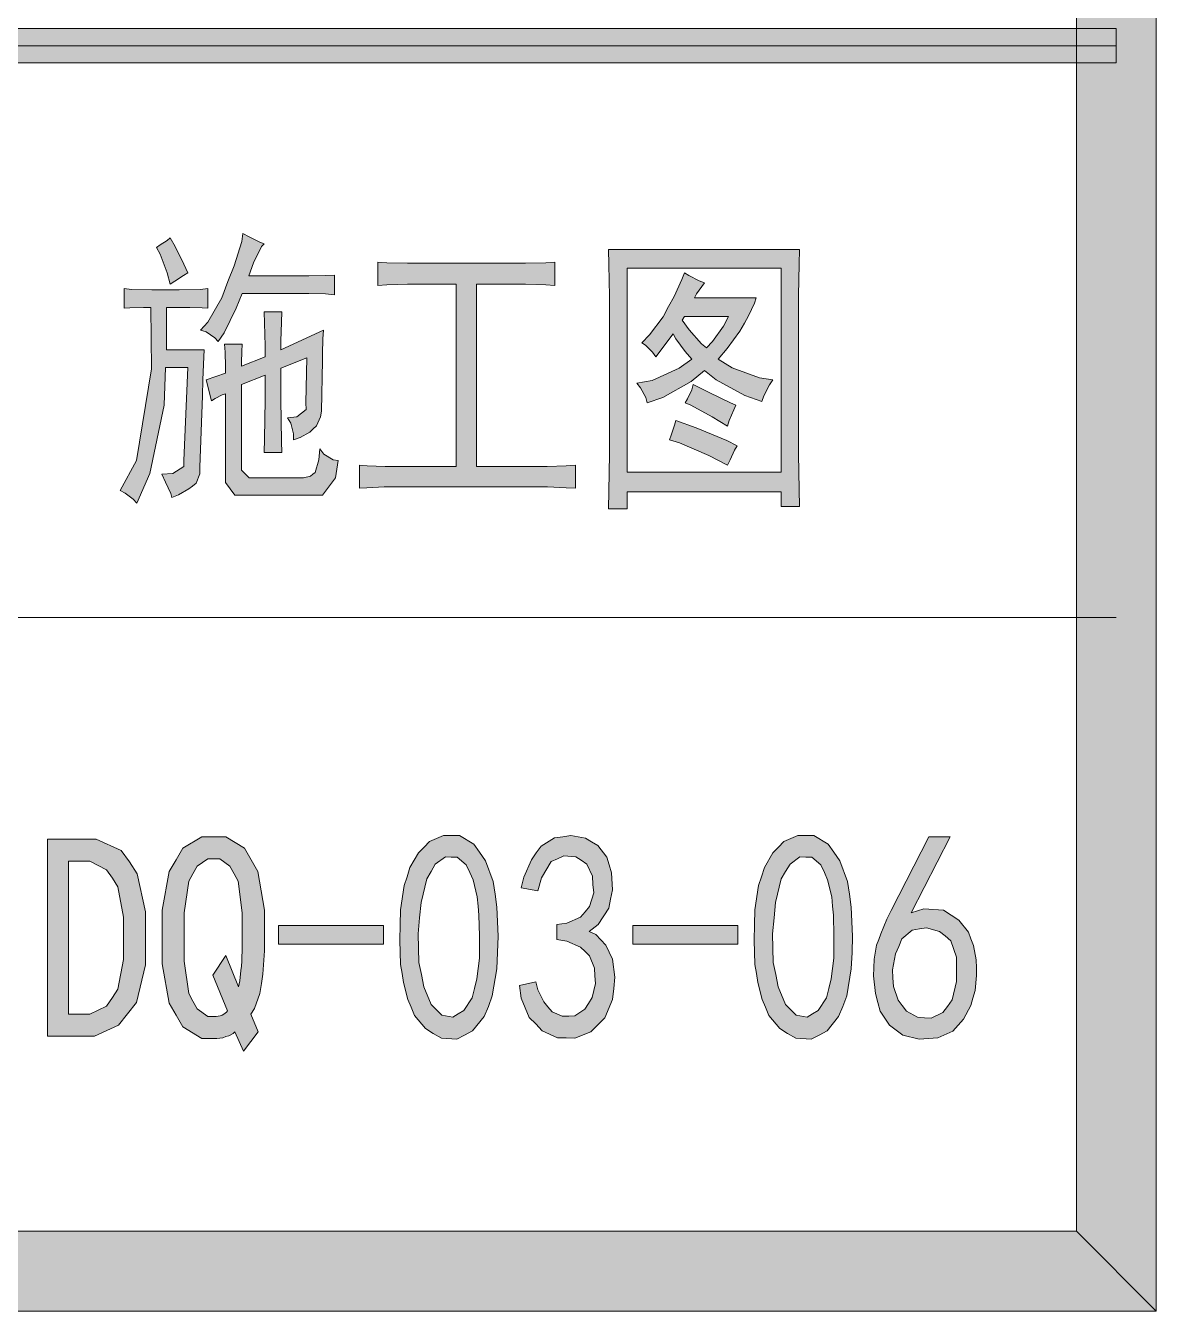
# Model space of a CAD drawing. Header units: millimetres. Extents: x -4415 to 173792, y -78716 to 47289.
# Drawn here: x 167924 to 170896, y -75821 to -72439 of the extents above; entities that cross this region are included whole.
import ezdxf

# ---------------------------------------------------------------- set-up
doc = ezdxf.new("R2010")
doc.units = ezdxf.units.MM

msp = doc.modelspace()

# ---------------------------------------------------------------- hatches: boundary and pattern name
h = msp.add_hatch(color=0)
h.dxf.hatch_style = 2
h.paths.add_polyline_path([(170896.4, -75821.1), (170687.1, -75610.7), (170687.1, 44182.9), (170896.4, 44393.3)])
h = msp.add_hatch(color=0)
h.dxf.hatch_style = 2
h.paths.add_polyline_path([(160328.9, -72537.3), (160328.9, -72447.1), (170791.2, -72447.1), (170791.2, -72537.3)])
h = msp.add_hatch(color=0)
h.dxf.hatch_style = 2
h.paths.add_polyline_path([(168303.9, -72997.8), (168316.8, -73020.4), (168339.4, -73066.5), (168350.1, -73089.1), (168338.3, -73096.6), (168315.8, -73111.6), (168303.9, -73119.1), (168295.4, -73089.1), (168277.1, -73040.8), (168267.4, -73022.5), (168277.1, -73016.1), (168295.4, -73004.3)])
h = msp.add_hatch(color=0)
h.dxf.hatch_style = 2
h.paths.add_polyline_path([(168550.8, -73012.9), (168543.3, -73020.4), (168522.9, -73063.3), (168510.1, -73097.7), (168645.3, -73097.7), (168667.9, -73097.7), (168711.9, -73096.6), (168735.5, -73095.5), (168735.5, -73147.1), (168711.9, -73144.9), (168667.9, -73143.8), (168645.3, -73143.8), (168492.9, -73143.8), (168476.8, -73182.5), (168445.6, -73246.9), (168429.5, -73270.5), (168421, -73260.9), (168398.4, -73244.7), (168383.4, -73240.5), (168402.7, -73219), (168439.2, -73155.6), (168455.3, -73112.7), (168471.4, -73070.8), (168491.8, -73007.5), (168495, -72986), (168511.1, -72994.6), (168539, -73008.6)])
h = msp.add_hatch(color=0)
h.paths.add_polyline_path([(169958.2, -73027.9), (169957.1, -73066.5), (169956.1, -73149.2), (169956.1, -73195.4), (169956.1, -73519.6), (169956.1, -73566.8), (169957.1, -73659.1), (169958.2, -73704.2), (169909.9, -73704.2), (169909.9, -73665.6), (169505.2, -73665.6), (169505.2, -73710.6), (169455.8, -73710.6), (169456.9, -73663.4), (169459, -73566.8), (169459, -73516.3), (169459, -73195.4), (169459, -73151.4), (169456.9, -73067.6), (169455.8, -73027.9)])
h.paths.add_polyline_path([(169909.9, -73614), (169909.9, -73077.3), (169505.2, -73077.3), (169505.2, -73614)])
h = msp.add_hatch(color=0)
h.dxf.hatch_style = 2
h.paths.add_polyline_path([(169208.9, -73064.4), (169237.9, -73064.4), (169291.6, -73063.3), (169315.2, -73061.2), (169315.2, -73122.4), (169291.6, -73121.3), (169237.9, -73119.1), (169208.9, -73119.1), (169109.1, -73119.1), (169109.1, -73599), (169266.9, -73599), (169294.8, -73599), (169345.2, -73596.9), (169368.9, -73595.8), (169368.9, -73655.9), (169345.2, -73654.8), (169295.9, -73652.7), (169269, -73652.7), (168893.3, -73652.7), (168866.5, -73652.7), (168820.3, -73654.8), (168801, -73655.9), (168801, -73595.8), (168821.4, -73596.9), (168868.6, -73599), (168895.4, -73599), (169055.4, -73599), (169055.4, -73119.1), (168958.8, -73119.1), (168927.6, -73119.1), (168872.9, -73121.3), (168849.3, -73122.4), (168849.3, -73061.2), (168872.9, -73063.3), (168927.6, -73064.4), (168958.8, -73064.4)])
h = msp.add_hatch(color=0)
h.paths.add_polyline_path([(169708.1, -73115.9), (169701.6, -73125.6), (169687.7, -73144.9), (169682.3, -73155.6), (169844.4, -73155.6), (169840.1, -73169.6), (169824, -73202.9), (169813.3, -73222.2), (169801.5, -73242.6), (169768.2, -73288.8), (169744.6, -73316.7), (169781.1, -73339.2), (169853, -73366.1), (169888.4, -73371.4), (169879.8, -73384.3), (169864.8, -73413.3), (169859.4, -73428.3), (169814.4, -73412.2), (169739.2, -73371.4), (169708.1, -73346.7), (169673.7, -73375.7), (169598.6, -73417.6), (169557.8, -73431.5), (169554.6, -73417.6), (169540.6, -73391.8), (169530.9, -73380), (169570.7, -73372.5), (169641.5, -73340.3), (169674.8, -73316.7), (169657.6, -73296.3), (169632.9, -73263), (169626.5, -73250.1), (169614.7, -73265.1), (169592.1, -73295.2), (169580.3, -73310.2), (169571.7, -73298.4), (169553.5, -73280.2), (169543.8, -73273.7), (169564.2, -73252.3), (169599.7, -73205), (169613.6, -73178.2), (169628.6, -73151.4), (169649, -73107.3), (169655.5, -73089.1), (169667.3, -73096.6), (169694.1, -73110.6)])
h.paths.add_polyline_path([(169650.1, -73213.6), (169668.4, -73239.4), (169700.6, -73275.9), (169713.4, -73286.6), (169729.5, -73270.5), (169758.5, -73229.7), (169771.4, -73204), (169655.5, -73204)])
h = msp.add_hatch(color=0)
h.dxf.hatch_style = 2
h.paths.add_polyline_path([(168402.7, -73182.5), (168387.7, -73181.4), (168355.5, -73180.3), (168339.4, -73180.3), (168294.3, -73180.3), (168294.3, -73292), (168393, -73292), (168392, -73310.2), (168389.8, -73371.4), (168388.7, -73413.3), (168381.2, -73601.1), (168381.2, -73618.3), (168371.6, -73643), (168361.9, -73650.5), (168352.3, -73658), (168325.4, -73673.1), (168308.2, -73680.6), (168305, -73669.9), (168291.1, -73639.8), (168281.4, -73619.4), (168310.4, -73617.3), (168339.4, -73599), (168339.4, -73582.9), (168350.1, -73338.1), (168291.1, -73338.1), (168287.8, -73438), (168250.3, -73617.3), (168215.9, -73695.6), (168206.3, -73684.9), (168184.8, -73668.8), (168171.9, -73662.3), (168214.8, -73582.9), (168254.6, -73342.4), (168252.4, -73180.3), (168233.1, -73180.3), (168197.7, -73181.4), (168182.6, -73182.5), (168182.6, -73131), (168202, -73133.1), (168255.6, -73134.2), (168291.1, -73134.2), (168327.6, -73134.2), (168383.4, -73133.1), (168402.7, -73131)])
h = msp.add_hatch(color=0)
h.dxf.hatch_style = 2
h.paths.add_polyline_path([(168448.9, -73353.2), (168448.9, -73336), (168447.8, -73298.4), (168446.7, -73277), (168492.9, -73277), (168491.8, -73296.3), (168490.7, -73325.3), (168490.7, -73334.9), (168553, -73310.2), (168553, -73281.2), (168551.9, -73222.2), (168550.8, -73192.1), (168597, -73192.1), (168595.9, -73219), (168594.9, -73269.4), (168594.9, -73292), (168706.5, -73240.5), (168705.4, -73263), (168704.4, -73302.7), (168704.4, -73319.9), (168701.1, -73453), (168699, -73468), (168688.3, -73491.7), (168679.7, -73500.2), (168671.1, -73508.8), (168645.3, -73522.8), (168628.1, -73529.2), (168628.1, -73513.1), (168620.6, -73485.2), (168612, -73471.3), (168636.7, -73468), (168661.4, -73448.7), (168660.3, -73431.5), (168662.5, -73313.5), (168594.9, -73340.3), (168594.9, -73422.9), (168595.9, -73533.5), (168597, -73562.5), (168550.8, -73562.5), (168551.9, -73526), (168553, -73424), (168553, -73358.5), (168490.7, -73383.2), (168490.7, -73589.3), (168490.7, -73608.7), (168511.1, -73629.1), (168531.5, -73629.1), (168643.2, -73629.1), (168653.9, -73629.1), (168672.2, -73624.8), (168678.6, -73619.4), (168685, -73615.1), (168694.7, -73581.8), (168696.8, -73552.8), (168707.6, -73566.8), (168732.3, -73581.8), (168745.2, -73582.9), (168738.7, -73629.1), (168704.4, -73674.1), (168674.3, -73674.1), (168497.2, -73674.1), (168473.6, -73674.1), (168448.9, -73640.9), (168448.9, -73607.6), (168448.9, -73407.9), (168440.3, -73410.1), (168422, -73419.7), (168412.4, -73426.2), (168398.4, -73371.4)])
h = msp.add_hatch(color=0)
h.dxf.hatch_style = 2
h.paths.add_polyline_path([(169679.1, -73383.2), (169721, -73404.7), (169776.8, -73431.5), (169790.7, -73438), (169785.4, -73449.8), (169773.6, -73477.7), (169769.3, -73492.7), (169728.5, -73468), (169672.7, -73438), (169657.6, -73431.5), (169664.1, -73420.8), (169674.8, -73397.2)])
h = msp.add_hatch(color=0)
h.dxf.hatch_style = 2
h.paths.add_polyline_path([(169632.9, -73477.7), (169686.6, -73497), (169767.1, -73530.3), (169794, -73544.3), (169787.5, -73556.1), (169775.7, -73581.8), (169769.3, -73595.8), (169719.9, -73570), (169642.6, -73536.7), (169616.8, -73529.2), (169621.1, -73516.3), (169629.7, -73490.6)])
h = msp.add_hatch(color=0)
h.paths.add_polyline_path([(168238.5, -74840), (168238.5, -74909.7), (168214.8, -75008.5), (168191.2, -75038.6), (168167.6, -75068.6), (168104.3, -75097.6), (168063.5, -75097.6), (167980.8, -75097.6), (167980.8, -74579.1), (168063.5, -74579.1), (168108.6, -74579.1), (168175.1, -74609.2), (168196.6, -74639.2), (168217, -74670.4), (168238.5, -74770.2)])
h.paths.add_polyline_path([(168180.5, -74840), (168180.5, -74784.1), (168165.5, -74704.7), (168151.5, -74682.2), (168136.5, -74659.6), (168092.5, -74637.1), (168063.5, -74637.1), (168036.6, -74637.1), (168036.6, -75039.6), (168063.5, -75039.6), (168092.5, -75039.6), (168136.5, -75018.2), (168151.5, -74995.6), (168165.5, -74974.2), (168180.5, -74895.8)])
h = msp.add_hatch(color=0)
h.paths.add_polyline_path([(168551.9, -74836.7), (168551.9, -74873.2), (168547.6, -74934.4), (168543.3, -74959.1), (168539, -74984.9), (168525.1, -75024.6), (168515.4, -75039.6), (168534.7, -75085.8), (168496.1, -75137.3), (168473.6, -75085.8), (168469.3, -75090.1), (168457.5, -75096.5), (168449.9, -75098.7), (168442.4, -75101.9), (168426.3, -75104), (168417.7, -75104), (168386.6, -75104), (168337.2, -75072.9), (168319, -75041.8), (168300.7, -75010.6), (168282.5, -74907.6), (168282.5, -74836.7), (168282.5, -74765.9), (168300.7, -74663.9), (168319, -74633.9), (168337.2, -74602.7), (168386.6, -74572.7), (168417.7, -74572.7), (168449.9, -74572.7), (168499.3, -74602.7), (168516.5, -74633.9), (168533.7, -74663.9), (168551.9, -74765.9)])
h.paths.add_polyline_path([(168492.9, -74836.7), (168492.9, -74773.4), (168482.1, -74689.7), (168471.4, -74670.4), (168460.7, -74650), (168433.8, -74630.6), (168417.7, -74630.6), (168402.7, -74630.6), (168374.8, -74650), (168363, -74670.4), (168352.3, -74689.7), (168340.4, -74773.4), (168340.4, -74836.7), (168340.4, -74900.1), (168352.3, -74984.9), (168363, -75005.3), (168374.8, -75025.7), (168402.7, -75046.1), (168417.7, -75046.1), (168424.2, -75046.1), (168434.9, -75043.9), (168440.3, -75041.8), (168444.6, -75039.6), (168452.1, -75034.3), (168454.2, -75031), (168415.6, -74936.6), (168449.9, -74885.1), (168483.2, -74967.7), (168486.4, -74951.6), (168489.7, -74924.8), (168490.7, -74913), (168491.8, -74900.1), (168492.9, -74862.5)])
h = msp.add_hatch(color=0)
h.paths.add_polyline_path([(168908.3, -74804.5), (168909.4, -74764.8), (168919.1, -74701.5), (168926.6, -74677.9), (168934.1, -74654.2), (168956.6, -74615.6), (168971.7, -74600.6), (168985.6, -74585.5), (169022.1, -74569.4), (169042.5, -74569.4), (169064, -74569.4), (169101.6, -74592), (169116.6, -74613.5), (169132.7, -74636), (169153.1, -74690.7), (169158.4, -74724), (169162.7, -74758.4), (169166, -74834.6), (169163.8, -74877.5), (169162.7, -74920.5), (169149.9, -74991.3), (169140.2, -75019.2), (169129.5, -75046.1), (169098.3, -75083.6), (169077.9, -75094.4), (169057.5, -75105.1), (169016.7, -75103), (168995.3, -75090.1), (168974.9, -75077.2), (168945.9, -75042.9), (168937.3, -75021.4), (168928.7, -75001), (168916.9, -74955.9), (168913.7, -74932.3), (168909.4, -74908.7), (168907.2, -74845.3)])
h.paths.add_polyline_path([(168958.8, -74786.3), (168955.6, -74828.2), (168957.7, -74903.3), (168964.1, -74935.5), (168970.6, -74967.7), (168989.9, -75013.9), (169003.9, -75027.8), (169017.8, -75041.8), (169046.8, -75047.1), (169060.8, -75038.6), (169075.8, -75030), (169097.3, -74996.7), (169103.7, -74972), (169110.1, -74946.2), (169116.6, -74892.6), (169116.6, -74862.5), (169116.6, -74833.5), (169115.5, -74778.8), (169113.4, -74755.2), (169111.2, -74730.5), (169100.5, -74686.5), (169091.9, -74667.1), (169082.2, -74646.7), (169058.6, -74626.3), (169042.5, -74626.3), (169027.5, -74625.3), (169000.6, -74644.6), (168989.9, -74663.9), (168978.1, -74683.2), (168963.1, -74745.5)])
h = msp.add_hatch(color=0)
h.dxf.hatch_style = 2
h.paths.add_polyline_path([(169221.8, -74964.5), (169264.7, -74954.8), (169270.1, -74975.2), (169286.2, -75007.4), (169296.9, -75020.3), (169307.7, -75033.2), (169334.5, -75045), (169351.7, -75045), (169367.8, -75043.9), (169393.5, -75026.8), (169403.2, -75011.7), (169412.9, -74995.6), (169421.5, -74959.1), (169420.4, -74938.7), (169419.3, -74918.3), (169406.4, -74886.1), (169394.6, -74874.3), (169382.8, -74863.6), (169346.3, -74847.5), (169320.5, -74843.2), (169320.5, -74803.5), (169346.3, -74800.2), (169382.8, -74784.1), (169394.6, -74770.2), (169406.4, -74756.2), (169417.2, -74720.8), (169415, -74698.3), (169413.9, -74676.8), (169398.9, -74644.6), (169383.9, -74634.9), (169369.9, -74625.3), (169338.8, -74623.1), (169321.6, -74630.6), (169305.5, -74638.1), (169279.8, -74681.1), (169270.1, -74715.4), (169226.1, -74706.9), (169233.6, -74678.9), (169254, -74633.9), (169265.8, -74615.6), (169278.7, -74597.4), (169314.1, -74575.9), (169335.6, -74572.7), (169357, -74569.4), (169395.7, -74577), (169411.8, -74586.6), (169427.9, -74596.3), (169451.5, -74626.3), (169458, -74646.7), (169464.4, -74668.2), (169466.5, -74712.2), (169461.2, -74736.9), (169456.9, -74760.5), (169429, -74803.5), (169405.4, -74821.7), (169422.5, -74830.3), (169449.4, -74858.2), (169458, -74876.5), (169466.5, -74894.7), (169473, -74941.9), (169469.8, -74972), (169466.5, -75001), (169446.1, -75049.3), (169427.9, -75067.5), (169409.6, -75085.8), (169367.8, -75103), (169345.2, -75101.9), (169321.6, -75101.9), (169281.9, -75083.6), (169264.7, -75065.4), (169247.5, -75048.2), (169226.1, -74997.8)])
h = msp.add_hatch(color=0)
h.paths.add_polyline_path([(169840.1, -74804.5), (169841.2, -74764.8), (169850.9, -74701.5), (169858.4, -74677.9), (169865.9, -74654.2), (169888.4, -74615.6), (169903.5, -74600.6), (169917.4, -74585.5), (169953.9, -74569.4), (169975.4, -74569.4), (169995.8, -74569.4), (170033.3, -74592), (170048.4, -74613.5), (170064.5, -74636), (170084.9, -74690.7), (170090.2, -74724), (170094.5, -74758.4), (170097.8, -74834.6), (170096.7, -74877.5), (170094.5, -74920.5), (170082.7, -74991.3), (170072, -75019.2), (170061.3, -75046.1), (170031.2, -75083.6), (170009.7, -75094.4), (169989.3, -75105.1), (169948.5, -75103), (169927.1, -75090.1), (169906.7, -75077.2), (169877.7, -75042.9), (169869.1, -75021.4), (169860.5, -75001), (169848.7, -74955.9), (169845.5, -74932.3), (169841.2, -74908.7), (169839, -74845.3)])
h.paths.add_polyline_path([(169891.6, -74786.3), (169887.4, -74828.2), (169889.5, -74903.3), (169895.9, -74935.5), (169902.4, -74967.7), (169921.7, -75013.9), (169935.7, -75027.8), (169949.6, -75041.8), (169978.6, -75047.1), (169992.6, -75038.6), (170007.6, -75030), (170029.1, -74996.7), (170035.5, -74972), (170041.9, -74946.2), (170048.4, -74892.6), (170048.4, -74862.5), (170048.4, -74833.5), (170047.3, -74778.8), (170045.2, -74755.2), (170043, -74730.5), (170032.3, -74686.5), (170023.7, -74667.1), (170014, -74646.7), (169990.4, -74626.3), (169975.4, -74626.3), (169959.3, -74625.3), (169933.5, -74644.6), (169921.7, -74663.9), (169909.9, -74683.2), (169894.9, -74745.5)])
h = msp.add_hatch(color=0)
h.paths.add_polyline_path([(170153.6, -74917.3), (170154.7, -74894.7), (170161.1, -74858.2), (170166.5, -74843.2), (170171.8, -74828.2), (170187.9, -74789.5), (170199.7, -74767), (170298.5, -74572.7), (170354.3, -74572.7), (170252.3, -74773.4), (170285.6, -74762.7), (170337.1, -74765.9), (170357.5, -74778.8), (170376.9, -74792.7), (170402.6, -74823.9), (170409.1, -74841), (170415.5, -74859.3), (170423, -74896.9), (170424.1, -74917.3), (170424.1, -74937.7), (170419.8, -74977.4), (170414.4, -74997.8), (170409.1, -75017.1), (170389.7, -75052.5), (170375.8, -75068.6), (170361.8, -75084.7), (170322.1, -75101.9), (170297.4, -75104), (170272.7, -75105.1), (170229.8, -75094.4), (170212.6, -75081.5), (170195.4, -75068.6), (170170.8, -75032.1), (170164.3, -75008.5), (170157.9, -74984.9), (170152.5, -74938.7)])
h.paths.add_polyline_path([(170228.7, -75017.1), (170239.5, -75032.1), (170268.4, -75047.1), (170286.7, -75049.3), (170304.9, -75050.4), (170335, -75035.3), (170347.9, -75019.2), (170359.7, -75002.1), (170371.5, -74953.8), (170371.5, -74921.5), (170371.5, -74889.3), (170356.5, -74846.4), (170341.4, -74833.5), (170326.4, -74821.7), (170292.1, -74812.1), (170273.8, -74815.3), (170254.5, -74818.5), (170227.6, -74841), (170219.1, -74861.4), (170210.5, -74880.8), (170203, -74922.6), (170204, -74944.1), (170205.1, -74966.6), (170218, -75003.1)])
h = msp.add_hatch(color=0)
h.dxf.hatch_style = 2
h.paths.add_polyline_path([(168864.3, -74855), (168588.4, -74855), (168588.4, -74806.7), (168864.3, -74806.7)])
h = msp.add_hatch(color=0)
h.dxf.hatch_style = 2
h.paths.add_polyline_path([(169796.1, -74855), (169520.2, -74855), (169520.2, -74806.7), (169796.1, -74806.7)])
h = msp.add_hatch(color=0)
h.dxf.hatch_style = 2
h.paths.add_polyline_path([(2980.1, -75821.1), (3190.5, -75610.7), (170687.1, -75610.7), (170896.4, -75821.1)])

# ---------------------------------------------------------------- linework, layer by layer
at = {"color": 0, "lineweight": 0}
for points in [[(170896.4, -75821.1), (170687.1, -75610.7), (170687.1, 44182.9), (170896.4, 44393.3)], [(160328.9, -72537.3), (160328.9, -72447.1), (170791.2, -72447.1), (170791.2, -72537.3)], [(168303.9, -72997.8), (168316.8, -73020.4), (168339.4, -73066.5), (168350.1, -73089.1), (168338.3, -73096.6), (168315.8, -73111.6), (168303.9, -73119.1), (168295.4, -73089.1), (168277.1, -73040.8), (168267.4, -73022.5), (168277.1, -73016.1), (168295.4, -73004.3)], [(168550.8, -73012.9), (168543.3, -73020.4), (168522.9, -73063.3), (168510.1, -73097.7), (168645.3, -73097.7), (168667.9, -73097.7), (168711.9, -73096.6), (168735.5, -73095.5), (168735.5, -73147.1), (168711.9, -73144.9), (168667.9, -73143.8), (168645.3, -73143.8), (168492.9, -73143.8), (168476.8, -73182.5), (168445.6, -73246.9), (168429.5, -73270.5), (168421, -73260.9), (168398.4, -73244.7), (168383.4, -73240.5), (168402.7, -73219), (168439.2, -73155.6), (168455.3, -73112.7), (168471.4, -73070.8), (168491.8, -73007.5), (168495, -72986), (168511.1, -72994.6), (168539, -73008.6)], [(169958.2, -73027.9), (169957.1, -73066.5), (169956.1, -73149.2), (169956.1, -73195.4), (169956.1, -73519.6), (169956.1, -73566.8), (169957.1, -73659.1), (169958.2, -73704.2), (169909.9, -73704.2), (169909.9, -73665.6), (169505.2, -73665.6), (169505.2, -73710.6), (169455.8, -73710.6), (169456.9, -73663.4), (169459, -73566.8), (169459, -73516.3), (169459, -73195.4), (169459, -73151.4), (169456.9, -73067.6), (169455.8, -73027.9)], [(169208.9, -73064.4), (169237.9, -73064.4), (169291.6, -73063.3), (169315.2, -73061.2), (169315.2, -73122.4), (169291.6, -73121.3), (169237.9, -73119.1), (169208.9, -73119.1), (169109.1, -73119.1), (169109.1, -73599), (169266.9, -73599), (169294.8, -73599), (169345.2, -73596.9), (169368.9, -73595.8), (169368.9, -73655.9), (169345.2, -73654.8), (169295.9, -73652.7), (169269, -73652.7), (168893.3, -73652.7), (168866.5, -73652.7), (168820.3, -73654.8), (168801, -73655.9), (168801, -73595.8), (168821.4, -73596.9), (168868.6, -73599), (168895.4, -73599), (169055.4, -73599), (169055.4, -73119.1), (168958.8, -73119.1), (168927.6, -73119.1), (168872.9, -73121.3), (168849.3, -73122.4), (168849.3, -73061.2), (168872.9, -73063.3), (168927.6, -73064.4), (168958.8, -73064.4)], [(169909.9, -73614), (169909.9, -73077.3), (169505.2, -73077.3), (169505.2, -73614)], [(169708.1, -73115.9), (169701.6, -73125.6), (169687.7, -73144.9), (169682.3, -73155.6), (169844.4, -73155.6), (169840.1, -73169.6), (169824, -73202.9), (169813.3, -73222.2), (169801.5, -73242.6), (169768.2, -73288.8), (169744.6, -73316.7), (169781.1, -73339.2), (169853, -73366.1), (169888.4, -73371.4), (169879.8, -73384.3), (169864.8, -73413.3), (169859.4, -73428.3), (169814.4, -73412.2), (169739.2, -73371.4), (169708.1, -73346.7), (169673.7, -73375.7), (169598.6, -73417.6), (169557.8, -73431.5), (169554.6, -73417.6), (169540.6, -73391.8), (169530.9, -73380), (169570.7, -73372.5), (169641.5, -73340.3), (169674.8, -73316.7), (169657.6, -73296.3), (169632.9, -73263), (169626.5, -73250.1), (169614.7, -73265.1), (169592.1, -73295.2), (169580.3, -73310.2), (169571.7, -73298.4), (169553.5, -73280.2), (169543.8, -73273.7), (169564.2, -73252.3), (169599.7, -73205), (169613.6, -73178.2), (169628.6, -73151.4), (169649, -73107.3), (169655.5, -73089.1), (169667.3, -73096.6), (169694.1, -73110.6)], [(168402.7, -73182.5), (168387.7, -73181.4), (168355.5, -73180.3), (168339.4, -73180.3), (168294.3, -73180.3), (168294.3, -73292), (168393, -73292), (168392, -73310.2), (168389.8, -73371.4), (168388.7, -73413.3), (168381.2, -73601.1), (168381.2, -73618.3), (168371.6, -73643), (168361.9, -73650.5), (168352.3, -73658), (168325.4, -73673.1), (168308.2, -73680.6), (168305, -73669.9), (168291.1, -73639.8), (168281.4, -73619.4), (168310.4, -73617.3), (168339.4, -73599), (168339.4, -73582.9), (168350.1, -73338.1), (168291.1, -73338.1), (168287.8, -73438), (168250.3, -73617.3), (168215.9, -73695.6), (168206.3, -73684.9), (168184.8, -73668.8), (168171.9, -73662.3), (168214.8, -73582.9), (168254.6, -73342.4), (168252.4, -73180.3), (168233.1, -73180.3), (168197.7, -73181.4), (168182.6, -73182.5), (168182.6, -73131), (168202, -73133.1), (168255.6, -73134.2), (168291.1, -73134.2), (168327.6, -73134.2), (168383.4, -73133.1), (168402.7, -73131)], [(168448.9, -73353.2), (168448.9, -73336), (168447.8, -73298.4), (168446.7, -73277), (168492.9, -73277), (168491.8, -73296.3), (168490.7, -73325.3), (168490.7, -73334.9), (168553, -73310.2), (168553, -73281.2), (168551.9, -73222.2), (168550.8, -73192.1), (168597, -73192.1), (168595.9, -73219), (168594.9, -73269.4), (168594.9, -73292), (168706.5, -73240.5), (168705.4, -73263), (168704.4, -73302.7), (168704.4, -73319.9), (168701.1, -73453), (168699, -73468), (168688.3, -73491.7), (168679.7, -73500.2), (168671.1, -73508.8), (168645.3, -73522.8), (168628.1, -73529.2), (168628.1, -73513.1), (168620.6, -73485.2), (168612, -73471.3), (168636.7, -73468), (168661.4, -73448.7), (168660.3, -73431.5), (168662.5, -73313.5), (168594.9, -73340.3), (168594.9, -73422.9), (168595.9, -73533.5), (168597, -73562.5), (168550.8, -73562.5), (168551.9, -73526), (168553, -73424), (168553, -73358.5), (168490.7, -73383.2), (168490.7, -73589.3), (168490.7, -73608.7), (168511.1, -73629.1), (168531.5, -73629.1), (168643.2, -73629.1), (168653.9, -73629.1), (168672.2, -73624.8), (168678.6, -73619.4), (168685, -73615.1), (168694.7, -73581.8), (168696.8, -73552.8), (168707.6, -73566.8), (168732.3, -73581.8), (168745.2, -73582.9), (168738.7, -73629.1), (168704.4, -73674.1), (168674.3, -73674.1), (168497.2, -73674.1), (168473.6, -73674.1), (168448.9, -73640.9), (168448.9, -73607.6), (168448.9, -73407.9), (168440.3, -73410.1), (168422, -73419.7), (168412.4, -73426.2), (168398.4, -73371.4)], [(169650.1, -73213.6), (169668.4, -73239.4), (169700.6, -73275.9), (169713.4, -73286.6), (169729.5, -73270.5), (169758.5, -73229.7), (169771.4, -73204), (169655.5, -73204)], [(169679.1, -73383.2), (169721, -73404.7), (169776.8, -73431.5), (169790.7, -73438), (169785.4, -73449.8), (169773.6, -73477.7), (169769.3, -73492.7), (169728.5, -73468), (169672.7, -73438), (169657.6, -73431.5), (169664.1, -73420.8), (169674.8, -73397.2)], [(169632.9, -73477.7), (169686.6, -73497), (169767.1, -73530.3), (169794, -73544.3), (169787.5, -73556.1), (169775.7, -73581.8), (169769.3, -73595.8), (169719.9, -73570), (169642.6, -73536.7), (169616.8, -73529.2), (169621.1, -73516.3), (169629.7, -73490.6)], [(168238.5, -74840), (168238.5, -74909.7), (168214.8, -75008.5), (168191.2, -75038.6), (168167.6, -75068.6), (168104.3, -75097.6), (168063.5, -75097.6), (167980.8, -75097.6), (167980.8, -74579.1), (168063.5, -74579.1), (168108.6, -74579.1), (168175.1, -74609.2), (168196.6, -74639.2), (168217, -74670.4), (168238.5, -74770.2)], [(168551.9, -74836.7), (168551.9, -74873.2), (168547.6, -74934.4), (168543.3, -74959.1), (168539, -74984.9), (168525.1, -75024.6), (168515.4, -75039.6), (168534.7, -75085.8), (168496.1, -75137.3), (168473.6, -75085.8), (168469.3, -75090.1), (168457.5, -75096.5), (168449.9, -75098.7), (168442.4, -75101.9), (168426.3, -75104), (168417.7, -75104), (168386.6, -75104), (168337.2, -75072.9), (168319, -75041.8), (168300.7, -75010.6), (168282.5, -74907.6), (168282.5, -74836.7), (168282.5, -74765.9), (168300.7, -74663.9), (168319, -74633.9), (168337.2, -74602.7), (168386.6, -74572.7), (168417.7, -74572.7), (168449.9, -74572.7), (168499.3, -74602.7), (168516.5, -74633.9), (168533.7, -74663.9), (168551.9, -74765.9)], [(168908.3, -74804.5), (168909.4, -74764.8), (168919.1, -74701.5), (168926.6, -74677.9), (168934.1, -74654.2), (168956.6, -74615.6), (168971.7, -74600.6), (168985.6, -74585.5), (169022.1, -74569.4), (169042.5, -74569.4), (169064, -74569.4), (169101.6, -74592), (169116.6, -74613.5), (169132.7, -74636), (169153.1, -74690.7), (169158.4, -74724), (169162.7, -74758.4), (169166, -74834.6), (169163.8, -74877.5), (169162.7, -74920.5), (169149.9, -74991.3), (169140.2, -75019.2), (169129.5, -75046.1), (169098.3, -75083.6), (169077.9, -75094.4), (169057.5, -75105.1), (169016.7, -75103), (168995.3, -75090.1), (168974.9, -75077.2), (168945.9, -75042.9), (168937.3, -75021.4), (168928.7, -75001), (168916.9, -74955.9), (168913.7, -74932.3), (168909.4, -74908.7), (168907.2, -74845.3)], [(169221.8, -74964.5), (169264.7, -74954.8), (169270.1, -74975.2), (169286.2, -75007.4), (169296.9, -75020.3), (169307.7, -75033.2), (169334.5, -75045), (169351.7, -75045), (169367.8, -75043.9), (169393.5, -75026.8), (169403.2, -75011.7), (169412.9, -74995.6), (169421.5, -74959.1), (169420.4, -74938.7), (169419.3, -74918.3), (169406.4, -74886.1), (169394.6, -74874.3), (169382.8, -74863.6), (169346.3, -74847.5), (169320.5, -74843.2), (169320.5, -74803.5), (169346.3, -74800.2), (169382.8, -74784.1), (169394.6, -74770.2), (169406.4, -74756.2), (169417.2, -74720.8), (169415, -74698.3), (169413.9, -74676.8), (169398.9, -74644.6), (169383.9, -74634.9), (169369.9, -74625.3), (169338.8, -74623.1), (169321.6, -74630.6), (169305.5, -74638.1), (169279.8, -74681.1), (169270.1, -74715.4), (169226.1, -74706.9), (169233.6, -74678.9), (169254, -74633.9), (169265.8, -74615.6), (169278.7, -74597.4), (169314.1, -74575.9), (169335.6, -74572.7), (169357, -74569.4), (169395.7, -74577), (169411.8, -74586.6), (169427.9, -74596.3), (169451.5, -74626.3), (169458, -74646.7), (169464.4, -74668.2), (169466.5, -74712.2), (169461.2, -74736.9), (169456.9, -74760.5), (169429, -74803.5), (169405.4, -74821.7), (169422.5, -74830.3), (169449.4, -74858.2), (169458, -74876.5), (169466.5, -74894.7), (169473, -74941.9), (169469.8, -74972), (169466.5, -75001), (169446.1, -75049.3), (169427.9, -75067.5), (169409.6, -75085.8), (169367.8, -75103), (169345.2, -75101.9), (169321.6, -75101.9), (169281.9, -75083.6), (169264.7, -75065.4), (169247.5, -75048.2), (169226.1, -74997.8)], [(169840.1, -74804.5), (169841.2, -74764.8), (169850.9, -74701.5), (169858.4, -74677.9), (169865.9, -74654.2), (169888.4, -74615.6), (169903.5, -74600.6), (169917.4, -74585.5), (169953.9, -74569.4), (169975.4, -74569.4), (169995.8, -74569.4), (170033.3, -74592), (170048.4, -74613.5), (170064.5, -74636), (170084.9, -74690.7), (170090.2, -74724), (170094.5, -74758.4), (170097.8, -74834.6), (170096.7, -74877.5), (170094.5, -74920.5), (170082.7, -74991.3), (170072, -75019.2), (170061.3, -75046.1), (170031.2, -75083.6), (170009.7, -75094.4), (169989.3, -75105.1), (169948.5, -75103), (169927.1, -75090.1), (169906.7, -75077.2), (169877.7, -75042.9), (169869.1, -75021.4), (169860.5, -75001), (169848.7, -74955.9), (169845.5, -74932.3), (169841.2, -74908.7), (169839, -74845.3)], [(170153.6, -74917.3), (170154.7, -74894.7), (170161.1, -74858.2), (170166.5, -74843.2), (170171.8, -74828.2), (170187.9, -74789.5), (170199.7, -74767), (170298.5, -74572.7), (170354.3, -74572.7), (170252.3, -74773.4), (170285.6, -74762.7), (170337.1, -74765.9), (170357.5, -74778.8), (170376.9, -74792.7), (170402.6, -74823.9), (170409.1, -74841), (170415.5, -74859.3), (170423, -74896.9), (170424.1, -74917.3), (170424.1, -74937.7), (170419.8, -74977.4), (170414.4, -74997.8), (170409.1, -75017.1), (170389.7, -75052.5), (170375.8, -75068.6), (170361.8, -75084.7), (170322.1, -75101.9), (170297.4, -75104), (170272.7, -75105.1), (170229.8, -75094.4), (170212.6, -75081.5), (170195.4, -75068.6), (170170.8, -75032.1), (170164.3, -75008.5), (170157.9, -74984.9), (170152.5, -74938.7)], [(168492.9, -74836.7), (168492.9, -74773.4), (168482.1, -74689.7), (168471.4, -74670.4), (168460.7, -74650), (168433.8, -74630.6), (168417.7, -74630.6), (168402.7, -74630.6), (168374.8, -74650), (168363, -74670.4), (168352.3, -74689.7), (168340.4, -74773.4), (168340.4, -74836.7), (168340.4, -74900.1), (168352.3, -74984.9), (168363, -75005.3), (168374.8, -75025.7), (168402.7, -75046.1), (168417.7, -75046.1), (168424.2, -75046.1), (168434.9, -75043.9), (168440.3, -75041.8), (168444.6, -75039.6), (168452.1, -75034.3), (168454.2, -75031), (168415.6, -74936.6), (168449.9, -74885.1), (168483.2, -74967.7), (168486.4, -74951.6), (168489.7, -74924.8), (168490.7, -74913), (168491.8, -74900.1), (168492.9, -74862.5)], [(168958.8, -74786.3), (168955.6, -74828.2), (168957.7, -74903.3), (168964.1, -74935.5), (168970.6, -74967.7), (168989.9, -75013.9), (169003.9, -75027.8), (169017.8, -75041.8), (169046.8, -75047.1), (169060.8, -75038.6), (169075.8, -75030), (169097.3, -74996.7), (169103.7, -74972), (169110.1, -74946.2), (169116.6, -74892.6), (169116.6, -74862.5), (169116.6, -74833.5), (169115.5, -74778.8), (169113.4, -74755.2), (169111.2, -74730.5), (169100.5, -74686.5), (169091.9, -74667.1), (169082.2, -74646.7), (169058.6, -74626.3), (169042.5, -74626.3), (169027.5, -74625.3), (169000.6, -74644.6), (168989.9, -74663.9), (168978.1, -74683.2), (168963.1, -74745.5)], [(169891.6, -74786.3), (169887.4, -74828.2), (169889.5, -74903.3), (169895.9, -74935.5), (169902.4, -74967.7), (169921.7, -75013.9), (169935.7, -75027.8), (169949.6, -75041.8), (169978.6, -75047.1), (169992.6, -75038.6), (170007.6, -75030), (170029.1, -74996.7), (170035.5, -74972), (170041.9, -74946.2), (170048.4, -74892.6), (170048.4, -74862.5), (170048.4, -74833.5), (170047.3, -74778.8), (170045.2, -74755.2), (170043, -74730.5), (170032.3, -74686.5), (170023.7, -74667.1), (170014, -74646.7), (169990.4, -74626.3), (169975.4, -74626.3), (169959.3, -74625.3), (169933.5, -74644.6), (169921.7, -74663.9), (169909.9, -74683.2), (169894.9, -74745.5)], [(168180.5, -74840), (168180.5, -74784.1), (168165.5, -74704.7), (168151.5, -74682.2), (168136.5, -74659.6), (168092.5, -74637.1), (168063.5, -74637.1), (168036.6, -74637.1), (168036.6, -75039.6), (168063.5, -75039.6), (168092.5, -75039.6), (168136.5, -75018.2), (168151.5, -74995.6), (168165.5, -74974.2), (168180.5, -74895.8)], [(168864.3, -74855), (168588.4, -74855), (168588.4, -74806.7), (168864.3, -74806.7)], [(169796.1, -74855), (169520.2, -74855), (169520.2, -74806.7), (169796.1, -74806.7)], [(170228.7, -75017.1), (170239.5, -75032.1), (170268.4, -75047.1), (170286.7, -75049.3), (170304.9, -75050.4), (170335, -75035.3), (170347.9, -75019.2), (170359.7, -75002.1), (170371.5, -74953.8), (170371.5, -74921.5), (170371.5, -74889.3), (170356.5, -74846.4), (170341.4, -74833.5), (170326.4, -74821.7), (170292.1, -74812.1), (170273.8, -74815.3), (170254.5, -74818.5), (170227.6, -74841), (170219.1, -74861.4), (170210.5, -74880.8), (170203, -74922.6), (170204, -74944.1), (170205.1, -74966.6), (170218, -75003.1)], [(2980.1, -75821.1), (3190.5, -75610.7), (170687.1, -75610.7), (170896.4, -75821.1)]]:
    msp.add_lwpolyline(points, close=True, dxfattribs=at)
for points in [[(170791.2, -72492.2), (160328.9, -72492.2)], [(160328.9, -73996.2), (170791.2, -73996.2)]]:
    msp.add_lwpolyline(points, dxfattribs=at)

doc.saveas('drawing.dxf')
